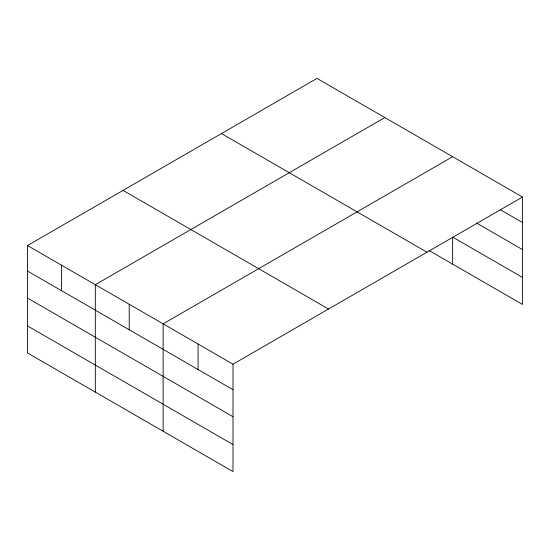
<?xml version="1.0" encoding="UTF-8"?>
<svg xmlns="http://www.w3.org/2000/svg" width="550" height="550" viewBox="0 0 550 550"><rect width="100%" height="100%" fill="white"/><g stroke="black" fill="none" stroke-linecap="round" stroke-linejoin="round"><path stroke-width="0.82" d="M522.5 197.044L316.999 78.403L27.5 245.548L27.5 352.956L233.001 471.598L233.001 364.189L522.5 197.044L522.5 304.452L429.041 250.498M384.814 117.556L95.315 284.694L95.315 392.109M452.629 156.709L163.13 323.847L163.13 431.262M500.204 209.667L522.5 222.544M476.417 222.97L522.5 249.576M522.5 277.427L452.629 237.084L452.629 264.117M221.464 133.561L426.965 252.202M123.035 190.389L328.536 309.031M27.5 245.548L233.001 364.189M27.5 271.04L233.001 389.689M27.5 298.072L233.001 416.714M27.5 325.923L233.001 444.565M198.062 344.018L198.062 369.518M129.222 304.274L129.222 329.773M61.407 265.121L61.407 290.62"/></g></svg>
